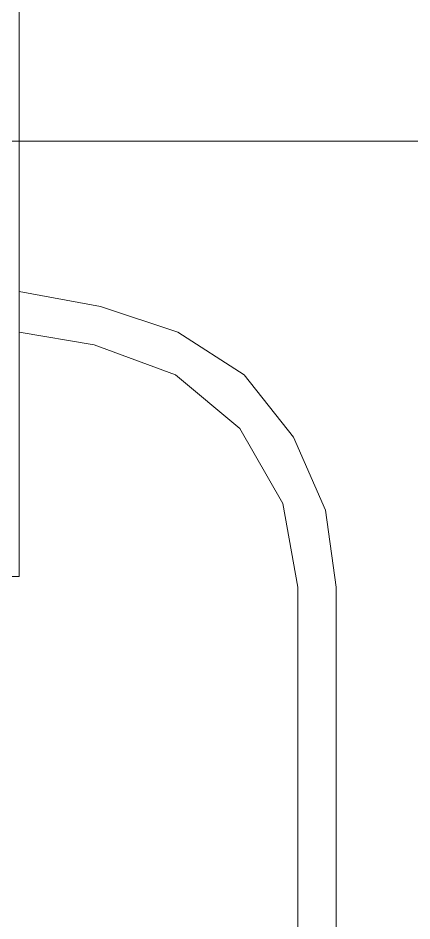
# Model space of a CAD drawing. Header units: metres. Extents: x -13194 to 152406, y -14653 to 29421.
# Drawn here: x 4237.7 to 4296.9, y 522.8 to 658.5 of the extents above; entities that cross this region are included whole.
import ezdxf

# ---------------------------------------------------------------- set-up
doc = ezdxf.new("R2010")
doc.units = ezdxf.units.M
doc.header["$LTSCALE"] = 100
doc.header["$MEASUREMENT"] = 0
doc.layers.get('0').update_dxf_attribs({"color": 9, "lineweight": 9})
doc.layers.add('25', color=9, linetype='Continuous', lineweight=9)
doc.layers.add('32-ekipman', color=9, linetype='Continuous', lineweight=9)
doc.styles.add('MuuM_TEXT-STANDART', font='ARIALN.TTF')
doc.dimstyles.new('MuuM_DIM200', dxfattribs={"dimscale": 20, "dimtxt": 2, "dimasz": 1, "dimexe": 1, "dimexo": 1, "dimgap": 1, "dimtad": 1, "dimdec": 1, "dimrnd": 0.5, "dimdsep": 46, "dimtxsty": 'MuuM_TEXT-STANDART', "dimblk": 'ARCHTICK', "dimcen": 0, "dimdle": 0.15, "dimclrd": 256, "dimclre": 256, "dimclrt": 256, "dimadec": 0, "dimazin": 0, "dimtfac": 5, "dimtdec": 1, "dimtix": 1, "dimtmove": 2, "dimatfit": 3, "dimldrblk": 'DOT', "dimfxl": 3, "dimfxlon": 1, "dimtolj": 1, "dimlwd": -1, "dimlwe": -1, "dimarcsym": 0})

# ---------------------------------------------------------------- blocks, each defined once
blk = doc.blocks.new('h')
for points in [[(181537.69, -16172.33), (181537.69, -16250.94)], [(181543.49, -16172.33), (181543.49, -16250.94)], [(181537.69, -16250.94), (181539.3, -16262.54), (181544.14, -16273.49), (181551.55, -16282.84), (181561.53, -16289.28), (181573.13, -16293.15)], [(181543.49, -16250.94), (181545.75, -16263.51), (181552.19, -16274.78), (181561.86, -16282.84), (181574.1, -16287.35)], [(181585.37, -16252.55), (181585.37, -16362.73)], [(181586.98, -16252.55), (181585.37, -16252.55)], [(181574.1, -16287.35), (181585.37, -16289.28)], [(181573.13, -16293.15), (181585.37, -16295.4)]]:
    blk.add_lwpolyline(points)
blk = doc.blocks.new('_ArchTick')
at = {"color": 0, "linetype": 'ByBlock', "const_width": 0.15}
blk.add_lwpolyline([(-0.5, -0.5), (0.5, 0.5)], dxfattribs=at)
blk = doc.blocks.new('*D463')
at = {"layer": '25', "transparency": 16777216}
for p, q in [((875, -32730.79), (875, -32650.79)), ((4425, -32730.79), (4425, -32650.79)), ((872, -32670.79), (4428, -32670.79))]:
    blk.add_line(p, q, dxfattribs=at)
at = {"layer": '25', "transparency": 16777216, "xscale": 20, "yscale": 20, "zscale": 20, "rotation": 180}
blk.add_blockref('_ArchTick', (875, -32670.79), dxfattribs=at)
at = {"layer": '25', "transparency": 16777216, "xscale": 20, "yscale": 20, "zscale": 20}
blk.add_blockref('_ArchTick', (4425, -32670.79), dxfattribs=at)
at = {"layer": '25', "transparency": 16777216, "insert": (2650, -32625.26), "char_height": 50, "attachment_point": 5, "style": 'MuuM_TEXT-STANDART'}
blk.add_mtext('\\A1;3550', dxfattribs=at)
blk = doc.blocks.new('_Dot')
at = {"color": 0, "linetype": 'ByBlock', "lineweight": -2}
blk.add_line((-0.5, 0), (-1, 0), dxfattribs=at)
at = {"color": 0, "linetype": 'ByBlock', "const_width": 0.5}
blk.add_lwpolyline([(-0.25, 0, 1), (0.25, 0, 1)], format="xyb", close=True, dxfattribs=at)
blk = doc.blocks.new('2.bod.Mimari')
at = {"layer": '32-ekipman', "ltscale": 2, "rotation": 180}
blk.add_blockref('h', (185823.25, -24307.96), dxfattribs=at)
at = {"layer": '25'}
dim = blk.add_linear_dim(base=(4425, -7990), p1=(875, -8249.42), p2=(4425, -8179.39), dimstyle='MuuM_DIM200', override={"dimtxt": 2.5}, dxfattribs=at)
dim.commit()
dim.dimension.update_dxf_attribs({"geometry": '*D463', "text_midpoint": (2650, -7944.47), "insert": (0, 24680.79)})

msp = doc.modelspace()

# ---------------------------------------------------------------- block references
msp.add_blockref('2.bod.Mimari', (0, 8630))

doc.saveas('drawing.dxf')
